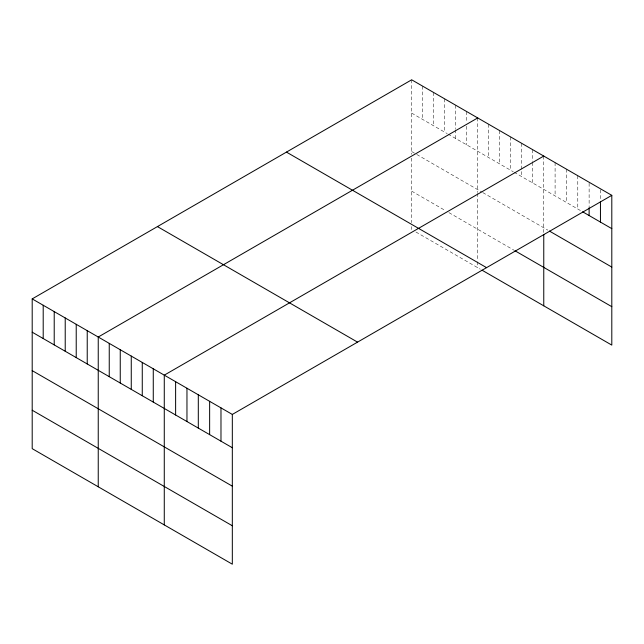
<?xml version="1.0" encoding="UTF-8"?>
<svg xmlns="http://www.w3.org/2000/svg" width="644" height="644" viewBox="0 0 644 644"><rect width="100%" height="100%" fill="white"/><g stroke="black" fill="none" stroke-linecap="round" stroke-linejoin="round"><path stroke-width="0.48" stroke-dasharray="3.22 2.42" d="M411.677 79.808L411.677 154.367M411.677 113.103L447.242 133.63M448.087 134.121L513.276 171.763M514.129 172.246L581.017 210.87M411.677 151.533L415.911 153.98M416.757 154.471L481.954 192.105M482.799 192.596L547.811 230.133M411.677 191.131L444.698 210.194M448.932 212.641L514.129 250.283M415.911 232.009L480.263 269.16M600.458 189.779L600.458 200.55M589.123 183.226L589.123 206.732M577.781 175.699L577.781 209.002M566.438 169.155L566.438 202.449M555.096 162.61L555.096 195.905M543.761 156.057L543.761 232.508M532.749 149.706L532.749 161.459M532.749 162.441L532.749 183.001M521.745 143.354L521.745 176.649M510.74 136.995L510.74 170.298M499.736 130.643L499.736 163.938M488.724 124.284L488.724 157.587M477.719 117.933L477.719 192.492M477.719 193.433L477.719 260.796M477.719 261.778L477.719 267.695M466.715 111.581L466.715 122.352M466.715 126.264L466.715 144.876M455.702 105.222L455.702 128.728M455.702 129.71L455.702 138.524M444.698 98.87L444.698 132.165M433.694 92.511L433.694 125.813M422.689 86.159L422.689 119.454M411.677 158.134L411.677 222.671M411.677 226.608L411.677 229.57"/><path stroke-width="0.97" d="M611.8 195.341L232.323 414.43L232.323 564.192L32.2 448.659L32.2 298.897L411.677 79.808L611.8 195.341L611.8 345.103L481.954 270.142M477.719 117.933L98.242 337.021L98.242 486.784M543.761 156.057L164.276 375.154L164.276 524.916M582.643 211.804L611.8 228.644M549.429 231.067L611.8 267.075M514.975 250.766L611.8 306.673M286.451 152.105L486.574 267.646M157.426 226.591L357.549 342.133M32.2 298.897L232.323 414.43M32.2 332.191L232.323 447.733M32.2 370.63L232.323 486.164M32.2 410.228L232.323 525.762M600.458 201.524L600.458 222.091M589.123 207.714L589.123 215.547M543.761 234.392L543.761 305.82M220.981 407.885L220.981 441.188M209.638 401.341L209.638 434.636M198.304 394.788L198.304 428.091M186.961 388.243L186.961 421.546M175.619 381.699L175.619 414.994M153.272 368.795L153.272 402.098M142.268 362.443L142.268 395.738M131.263 356.084L131.263 389.387M120.251 349.732L120.251 383.027M109.247 343.381L109.247 376.676M87.23 330.67L87.23 363.965M76.225 324.31L76.225 357.613M65.221 317.959L65.221 351.254M54.217 311.607L54.217 344.902M43.204 305.248L43.204 338.551"/></g></svg>
